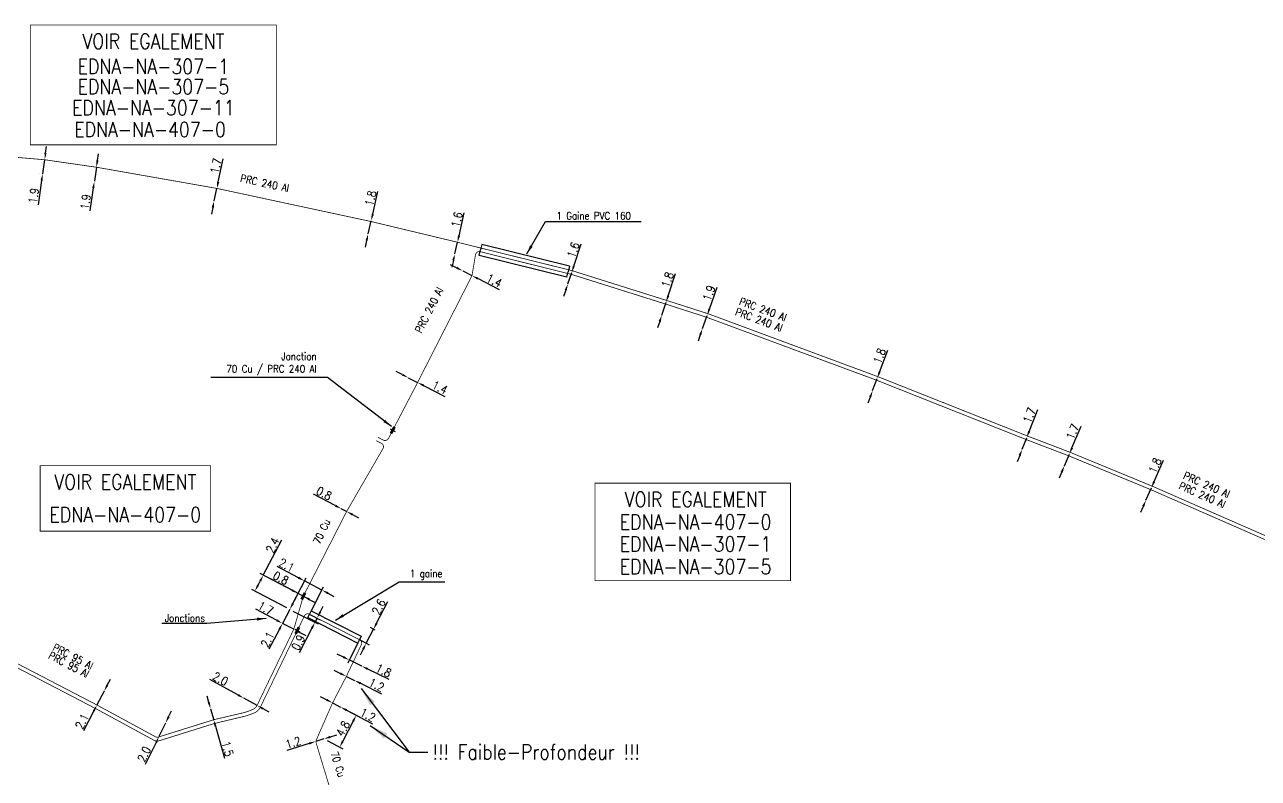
# Model space of a CAD drawing. Header units: millimetres. Extents: x 185000 to 186000, y 128000 to 129009.
# Drawn here: x 185574.1 to 185738.8, y 128692.3 to 128793 of the extents above; entities that cross this region are included whole.
import ezdxf
from ezdxf.enums import TextEntityAlignment as Align

# ---------------------------------------------------------------- set-up
doc = ezdxf.new("R2010")
doc.units = ezdxf.units.MM
doc.header["$PDMODE"] = 34
doc.linetypes.add('B_ST_Al', pattern=[2000, 1000, 1000])
doc.layers.get('0').update_dxf_attribs({"linetype": 'CONTINUOUS'})
doc.layers.get('DEFPOINTS').update_dxf_attribs({"linetype": 'CONTINUOUS'})
for name, color, linetype in [('M_120', 5, 'M_ST_13'), ('M_300', 7, 'CONTINUOUS'), ('M_400', 7, 'CONTINUOUS'), ('M_420', 7, 'CONTINUOUS'), ('M_930', 7, 'CONTINUOUS')]:
    doc.layers.add(name, color=color, linetype=linetype)
doc.styles.get("Standard").update_dxf_attribs({"font": 'romans.shx', "width": 0.85})
doc.linetypes.add('M_ST_13', pattern='A,5,-0.3,["oo",Standard,S=1.5,R=0,X=0,Y=-0.5],-3', length=8.3)
doc.dimstyles.get("Standard").update_dxf_attribs({"dimtxt": 1.5, "dimasz": 1.2, "dimexe": 0.625, "dimexo": 0.625, "dimgap": 0.25, "dimtad": 1, "dimdec": 1, "dimzin": 0, "dimdsep": 46, "dimtxsty": 'Standard', "dimcen": -0.5, "dimadec": 0, "dimazin": 0, "dimtfac": 1, "dimtdec": 1, "dimtmove": 0, "dimatfit": 3, "dimfxl": 0, "dimtolj": 1, "dimtzin": 0, "dimarcsym": 0})

# ---------------------------------------------------------------- blocks, each defined once
blk = doc.blocks.new('*D85')
at = {"layer": 'DEFPOINTS', "color": 0, "linetype": 'Continuous', "transparency": 16777216}
for p in [(185584.69, 128703.96), (185584.69, 128703.96), (185583.72, 128702.1)]:
    blk.add_point(p, dxfattribs=at)
at = {"layer": 'M_120', "color": 0, "linetype": 'Continuous', "lineweight": -2, "transparency": 16777216}
for p, q in [((185585.1, 128704.76), (185585.52, 128705.56)), ((185584.69, 128703.96), (185583.72, 128702.1)), ((185583.3, 128701.3), (185581.91, 128698.64))]:
    blk.add_line(p, q, dxfattribs=at)
at = {"layer": 'M_120', "color": 0, "linetype": 'Continuous', "transparency": 16777216}
for points in [[(185584.97, 128704.83), (185585.24, 128704.69), (185584.69, 128703.96)], [(185583.17, 128701.37), (185583.44, 128701.23), (185583.72, 128702.1)]]:
    blk.add_solid(points, dxfattribs=at)
at = {"layer": 'M_120', "color": 0, "linetype": 'Continuous', "transparency": 16777216, "insert": (185581.74, 128699.92), "char_height": 1.125, "attachment_point": 5, "rotation": 62.4845}
blk.add_mtext('\\A1;2.1', dxfattribs=at)
blk = doc.blocks.new('*D86')
at = {"layer": 'DEFPOINTS', "color": 0, "linetype": 'Continuous', "transparency": 16777216}
for p in [(185592.89, 128699.69), (185592.89, 128699.69), (185592.01, 128697.89)]:
    blk.add_point(p, dxfattribs=at)
at = {"layer": 'M_120', "color": 0, "linetype": 'Continuous', "lineweight": -2, "transparency": 16777216}
for p, q in [((185593.29, 128700.5), (185593.68, 128701.31)), ((185592.89, 128699.69), (185592.01, 128697.89)), ((185591.62, 128697.08), (185590.18, 128694.13))]:
    blk.add_line(p, q, dxfattribs=at)
at = {"layer": 'M_120', "color": 0, "linetype": 'Continuous', "transparency": 16777216}
for points in [[(185593.15, 128700.56), (185593.42, 128700.43), (185592.89, 128699.69)], [(185591.49, 128697.15), (185591.75, 128697.02), (185592.01, 128697.89)]]:
    blk.add_solid(points, dxfattribs=at)
at = {"layer": 'M_120', "color": 0, "linetype": 'Continuous', "transparency": 16777216, "insert": (185590.03, 128695.53), "char_height": 1.125, "attachment_point": 5, "rotation": 64.008}
blk.add_mtext('\\A1;2.0', dxfattribs=at)
blk = doc.blocks.new('*D87')
at = {"layer": 'DEFPOINTS', "color": 0, "linetype": 'Continuous', "transparency": 16777216}
for p in [(185598.9, 128701.57), (185598.9, 128701.57), (185599.31, 128700.13)]:
    blk.add_point(p, dxfattribs=at)
at = {"layer": 'M_120', "color": 0, "linetype": 'Continuous', "lineweight": -2, "transparency": 16777216}
for p, q in [((185598.66, 128702.44), (185598.42, 128703.3)), ((185598.9, 128701.57), (185599.31, 128700.13)), ((185599.55, 128699.26), (185600.74, 128694.98))]:
    blk.add_line(p, q, dxfattribs=at)
at = {"layer": 'M_120', "color": 0, "linetype": 'Continuous', "transparency": 16777216}
for points in [[(185598.81, 128702.48), (185598.52, 128702.4), (185598.9, 128701.57)], [(185599.69, 128699.3), (185599.4, 128699.22), (185599.31, 128700.13)]]:
    blk.add_solid(points, dxfattribs=at)
at = {"layer": 'M_120', "color": 0, "linetype": 'Continuous', "transparency": 16777216, "insert": (185601.16, 128696.26), "char_height": 1.125, "attachment_point": 5, "rotation": 285.5736}
blk.add_mtext('\\A1;1.5', dxfattribs=at)
blk = doc.blocks.new('*D88')
at = {"layer": 'DEFPOINTS', "color": 0, "linetype": 'Continuous', "transparency": 16777216}
for p in [(185603.34, 128703.01), (185603.34, 128703.01), (185605.1, 128702.04)]:
    blk.add_point(p, dxfattribs=at)
at = {"layer": 'M_120', "color": 0, "linetype": 'Continuous', "lineweight": -2, "transparency": 16777216}
for p, q in [((185602.55, 128703.44), (185598.81, 128705.5)), ((185605.1, 128702.04), (185603.34, 128703.01)), ((185605.88, 128701.61), (185606.67, 128701.17))]:
    blk.add_line(p, q, dxfattribs=at)
at = {"layer": 'M_120', "color": 0, "linetype": 'Continuous', "transparency": 16777216}
for points in [[(185602.63, 128703.57), (185602.48, 128703.31), (185603.34, 128703.01)], [(185605.96, 128701.74), (185605.81, 128701.48), (185605.1, 128702.04)]]:
    blk.add_solid(points, dxfattribs=at)
at = {"layer": 'M_120', "color": 0, "linetype": 'Continuous', "transparency": 16777216, "insert": (185600.21, 128705.59), "char_height": 1.125, "attachment_point": 5, "rotation": 331.1731}
blk.add_mtext('\\A1;2.0', dxfattribs=at)
blk = doc.blocks.new('*D89')
at = {"layer": 'DEFPOINTS', "color": 0, "linetype": 'Continuous', "transparency": 16777216}
for p in [(185609.48, 128714.86), (185609.48, 128714.86), (185608.5, 128713)]:
    blk.add_point(p, dxfattribs=at)
at = {"layer": 'M_120', "color": 0, "linetype": 'Continuous', "lineweight": -2, "transparency": 16777216}
for p, q in [((185609.9, 128715.66), (185610.32, 128716.46)), ((185609.48, 128714.86), (185608.5, 128713)), ((185608.09, 128712.21), (185606.69, 128709.55))]:
    blk.add_line(p, q, dxfattribs=at)
at = {"layer": 'M_120', "color": 0, "linetype": 'Continuous', "transparency": 16777216}
for points in [[(185609.77, 128715.73), (185610.03, 128715.59), (185609.48, 128714.86)], [(185607.95, 128712.28), (185608.22, 128712.14), (185608.5, 128713)]]:
    blk.add_solid(points, dxfattribs=at)
at = {"layer": 'M_120', "color": 0, "linetype": 'Continuous', "transparency": 16777216, "insert": (185606.51, 128710.83), "char_height": 1.125, "attachment_point": 5, "rotation": 62.2568}
blk.add_mtext('\\A1;2.1', dxfattribs=at)
blk = doc.blocks.new('*D90')
at = {"layer": 'DEFPOINTS', "color": 0, "linetype": 'Continuous', "transparency": 16777216}
for p in [(185608.5, 128713), (185608.5, 128713), (185610.01, 128712.22)]:
    blk.add_point(p, dxfattribs=at)
at = {"layer": 'M_120', "color": 0, "linetype": 'Continuous', "lineweight": -2, "transparency": 16777216}
for p, q in [((185607.71, 128713.42), (185604.92, 128714.88)), ((185610.01, 128712.22), (185608.5, 128713)), ((185610.81, 128711.8), (185611.61, 128711.38))]:
    blk.add_line(p, q, dxfattribs=at)
at = {"layer": 'M_120', "color": 0, "linetype": 'Continuous', "transparency": 16777216}
for points in [[(185607.78, 128713.55), (185607.64, 128713.29), (185608.5, 128713)], [(185610.88, 128711.93), (185610.74, 128711.67), (185610.01, 128712.22)]]:
    blk.add_solid(points, dxfattribs=at)
at = {"layer": 'M_120', "color": 0, "linetype": 'Continuous', "transparency": 16777216, "insert": (185606.26, 128715.02), "char_height": 1.125, "attachment_point": 5, "rotation": 332.3928}
blk.add_mtext('\\A1;1.7', dxfattribs=at)
blk = doc.blocks.new('M_300_04')
at = {"color": 0, "linetype": 'Continuous'}
blk.add_line((0, 0.38), (0, -0.38), dxfattribs=at)
blk.add_solid([(-0.5, 0.19), (-0.5, -0.19), (0.5, 0.19), (0.5, -0.19)], dxfattribs=at)
at = {"color": 0, "linetype": 'Continuous', "width": 0.75, "flags": 3}
for tag, p in [('DEF_LEG', (0, -5)), ('DEF_COUP', (0.02, -7)), ('DEF_TYPE', (0, -9))]:
    blk.add_attdef(tag, text='', height=1.2, dxfattribs=at).set_placement(p, align=Align.MIDDLE)
blk = doc.blocks.new('*D530')
at = {"layer": 'DEFPOINTS', "color": 0, "linetype": 'Continuous', "transparency": 16777216}
for p in [(185631.87, 128763.9), (185631.51, 128762.34), (185631.51, 128762.34)]:
    blk.add_point(p, dxfattribs=at)
at = {"layer": 'M_120', "color": 0, "linetype": 'Continuous', "lineweight": -2, "transparency": 16777216}
for p, q in [((185632.07, 128764.78), (185632.77, 128767.84)), ((185631.51, 128762.34), (185631.87, 128763.9)), ((185631.31, 128761.47), (185631.1, 128760.59))]:
    blk.add_line(p, q, dxfattribs=at)
at = {"layer": 'M_120', "color": 0, "linetype": 'Continuous', "transparency": 16777216}
for points in [[(185631.92, 128764.81), (185632.22, 128764.75), (185631.87, 128763.9)], [(185631.16, 128761.5), (185631.45, 128761.43), (185631.51, 128762.34)]]:
    blk.add_solid(points, dxfattribs=at)
at = {"layer": 'M_120', "color": 0, "linetype": 'Continuous', "transparency": 16777216, "insert": (185631.79, 128766.92), "char_height": 1.125, "attachment_point": 5, "rotation": 77.0269}
blk.add_mtext('\\A1;1.6', dxfattribs=at)
blk = doc.blocks.new('*D531')
at = {"layer": 'DEFPOINTS', "color": 0, "linetype": 'Continuous', "transparency": 16777216}
for p in [(185647.11, 128759.86), (185646.6, 128758.35), (185646.6, 128758.35)]:
    blk.add_point(p, dxfattribs=at)
at = {"layer": 'M_120', "color": 0, "linetype": 'Continuous', "lineweight": -2, "transparency": 16777216}
for p, q in [((185647.39, 128760.72), (185648.39, 128763.69)), ((185646.6, 128758.35), (185647.11, 128759.86)), ((185646.31, 128757.49), (185646.02, 128756.64))]:
    blk.add_line(p, q, dxfattribs=at)
at = {"layer": 'M_120', "color": 0, "linetype": 'Continuous', "transparency": 16777216}
for points in [[(185647.25, 128760.76), (185647.53, 128760.67), (185647.11, 128759.86)], [(185646.17, 128757.54), (185646.45, 128757.45), (185646.6, 128758.35)]]:
    blk.add_solid(points, dxfattribs=at)
at = {"layer": 'M_120', "color": 0, "linetype": 'Continuous', "transparency": 16777216, "insert": (185647.33, 128762.87), "char_height": 1.125, "attachment_point": 5, "rotation": 71.4311}
blk.add_mtext('\\A1;1.6', dxfattribs=at)
blk = doc.blocks.new('*D532')
at = {"layer": 'DEFPOINTS', "color": 0, "linetype": 'Continuous', "transparency": 16777216}
for p in [(185659.71, 128755.89), (185659.15, 128754.18), (185659.15, 128754.18)]:
    blk.add_point(p, dxfattribs=at)
at = {"layer": 'M_120', "color": 0, "linetype": 'Continuous', "lineweight": -2, "transparency": 16777216}
for p, q in [((185660, 128756.74), (185660.98, 128759.73)), ((185659.15, 128754.18), (185659.71, 128755.89)), ((185658.87, 128753.32), (185658.58, 128752.47))]:
    blk.add_line(p, q, dxfattribs=at)
at = {"layer": 'M_120', "color": 0, "linetype": 'Continuous', "transparency": 16777216}
for points in [[(185659.85, 128756.79), (185660.14, 128756.7), (185659.71, 128755.89)], [(185658.72, 128753.37), (185659.01, 128753.28), (185659.15, 128754.18)]]:
    blk.add_solid(points, dxfattribs=at)
at = {"layer": 'M_120', "color": 0, "linetype": 'Continuous', "transparency": 16777216, "insert": (185659.92, 128758.9), "char_height": 1.125, "attachment_point": 5, "rotation": 71.7111}
blk.add_mtext('\\A1;1.8', dxfattribs=at)
blk = doc.blocks.new('*D533')
at = {"layer": 'DEFPOINTS', "color": 0, "linetype": 'Continuous', "transparency": 16777216}
for p in [(185665.19, 128754.13), (185664.58, 128752.38), (185664.58, 128752.38)]:
    blk.add_point(p, dxfattribs=at)
at = {"layer": 'M_120', "color": 0, "linetype": 'Continuous', "lineweight": -2, "transparency": 16777216}
for p, q in [((185665.49, 128754.98), (185666.52, 128757.9)), ((185664.58, 128752.38), (185665.19, 128754.13)), ((185664.28, 128751.54), (185663.98, 128750.69))]:
    blk.add_line(p, q, dxfattribs=at)
at = {"layer": 'M_120', "color": 0, "linetype": 'Continuous', "transparency": 16777216}
for points in [[(185665.35, 128755.03), (185665.63, 128754.93), (185665.19, 128754.13)], [(185664.14, 128751.59), (185664.42, 128751.49), (185664.58, 128752.38)]]:
    blk.add_solid(points, dxfattribs=at)
at = {"layer": 'M_120', "color": 0, "linetype": 'Continuous', "transparency": 16777216, "insert": (185665.45, 128757.11), "char_height": 1.125, "attachment_point": 5, "rotation": 70.5762}
blk.add_mtext('\\A1;1.9', dxfattribs=at)
blk = doc.blocks.new('*D534')
at = {"layer": 'DEFPOINTS', "color": 0, "linetype": 'Continuous', "transparency": 16777216}
for p in [(185687.9, 128745.72), (185687.29, 128744.08), (185687.29, 128744.08)]:
    blk.add_point(p, dxfattribs=at)
at = {"layer": 'M_120', "color": 0, "linetype": 'Continuous', "lineweight": -2, "transparency": 16777216}
for p, q in [((185688.21, 128746.56), (185689.31, 128749.51)), ((185687.29, 128744.08), (185687.9, 128745.72)), ((185686.97, 128743.23), (185686.66, 128742.39))]:
    blk.add_line(p, q, dxfattribs=at)
at = {"layer": 'M_120', "color": 0, "linetype": 'Continuous', "transparency": 16777216}
for points in [[(185688.07, 128746.61), (185688.35, 128746.51), (185687.9, 128745.72)], [(185686.83, 128743.29), (185687.11, 128743.18), (185687.29, 128744.08)]]:
    blk.add_solid(points, dxfattribs=at)
at = {"layer": 'M_120', "color": 0, "linetype": 'Continuous', "transparency": 16777216, "insert": (185688.21, 128748.72), "char_height": 1.125, "attachment_point": 5, "rotation": 69.6084}
blk.add_mtext('\\A1;1.8', dxfattribs=at)
blk = doc.blocks.new('*D535')
at = {"layer": 'DEFPOINTS', "color": 0, "linetype": 'Continuous', "transparency": 16777216}
for p in [(185707.86, 128737.8), (185707.26, 128736.26), (185707.26, 128736.26)]:
    blk.add_point(p, dxfattribs=at)
at = {"layer": 'M_120', "color": 0, "linetype": 'Continuous', "lineweight": -2, "transparency": 16777216}
for p, q in [((185708.19, 128738.63), (185709.34, 128741.56)), ((185707.26, 128736.26), (185707.86, 128737.8)), ((185706.93, 128735.42), (185706.6, 128734.58))]:
    blk.add_line(p, q, dxfattribs=at)
at = {"layer": 'M_120', "color": 0, "linetype": 'Continuous', "transparency": 16777216}
for points in [[(185708.05, 128738.69), (185708.33, 128738.58), (185707.86, 128737.8)], [(185706.79, 128735.48), (185707.07, 128735.37), (185707.26, 128736.26)]]:
    blk.add_solid(points, dxfattribs=at)
at = {"layer": 'M_120', "color": 0, "linetype": 'Continuous', "transparency": 16777216, "insert": (185708.23, 128740.79), "char_height": 1.125, "attachment_point": 5, "rotation": 68.589}
blk.add_mtext('\\A1;1.7', dxfattribs=at)
blk = doc.blocks.new('*D536')
at = {"layer": 'DEFPOINTS', "color": 0, "linetype": 'Continuous', "transparency": 16777216}
for p in [(185713.56, 128735.61), (185712.9, 128734.05), (185712.9, 128734.05)]:
    blk.add_point(p, dxfattribs=at)
at = {"layer": 'M_120', "color": 0, "linetype": 'Continuous', "lineweight": -2, "transparency": 16777216}
for p, q in [((185713.91, 128736.44), (185715.13, 128739.34)), ((185712.9, 128734.05), (185713.56, 128735.61)), ((185712.55, 128733.22), (185712.2, 128732.39))]:
    blk.add_line(p, q, dxfattribs=at)
at = {"layer": 'M_120', "color": 0, "linetype": 'Continuous', "transparency": 16777216}
for points in [[(185713.77, 128736.5), (185714.05, 128736.39), (185713.56, 128735.61)], [(185712.41, 128733.28), (185712.69, 128733.16), (185712.9, 128734.05)]]:
    blk.add_solid(points, dxfattribs=at)
at = {"layer": 'M_120', "color": 0, "linetype": 'Continuous', "transparency": 16777216, "insert": (185714, 128738.6), "char_height": 1.125, "attachment_point": 5, "rotation": 67.1211}
blk.add_mtext('\\A1;1.7', dxfattribs=at)
blk = doc.blocks.new('*D537')
at = {"layer": 'DEFPOINTS', "color": 0, "linetype": 'Continuous', "transparency": 16777216}
for p in [(185724.51, 128731.1), (185723.79, 128729.45), (185723.79, 128729.45)]:
    blk.add_point(p, dxfattribs=at)
at = {"layer": 'M_120', "color": 0, "linetype": 'Continuous', "lineweight": -2, "transparency": 16777216}
for p, q in [((185724.87, 128731.93), (185726.13, 128734.8)), ((185723.79, 128729.45), (185724.51, 128731.1)), ((185723.42, 128728.63), (185723.06, 128727.81))]:
    blk.add_line(p, q, dxfattribs=at)
at = {"layer": 'M_120', "color": 0, "linetype": 'Continuous', "transparency": 16777216}
for points in [[(185724.73, 128731.99), (185725.01, 128731.87), (185724.51, 128731.1)], [(185723.29, 128728.69), (185723.56, 128728.57), (185723.79, 128729.45)]]:
    blk.add_solid(points, dxfattribs=at)
at = {"layer": 'M_120', "color": 0, "linetype": 'Continuous', "transparency": 16777216, "insert": (185724.99, 128734.08), "char_height": 1.125, "attachment_point": 5, "rotation": 66.326}
blk.add_mtext('\\A1;1.8', dxfattribs=at)
blk = doc.blocks.new('*D544')
at = {"layer": 'DEFPOINTS', "color": 0, "linetype": 'Continuous', "transparency": 16777216}
for p in [(185576.74, 128774.92), (185576.47, 128773.04), (185576.47, 128773.04)]:
    blk.add_point(p, dxfattribs=at)
at = {"layer": 'M_120', "color": 0, "linetype": 'Continuous', "lineweight": -2, "transparency": 16777216}
for p, q in [((185576.87, 128775.81), (185576.99, 128776.7)), ((185576.27, 128774.99), (185576.27, 128774.99)), ((185576.74, 128774.92), (185576.47, 128773.04)), ((185576.34, 128772.15), (185575.87, 128768.92)), ((185576, 128773.11), (185576, 128773.11))]:
    blk.add_line(p, q, dxfattribs=at)
at = {"layer": 'M_120', "color": 0, "linetype": 'Continuous', "transparency": 16777216}
for points in [[(185576.72, 128775.83), (185577.01, 128775.79), (185576.74, 128774.92)], [(185576.19, 128772.17), (185576.48, 128772.13), (185576.47, 128773.04)]]:
    blk.add_solid(points, dxfattribs=at)
at = {"layer": 'M_120', "color": 0, "linetype": 'Continuous', "transparency": 16777216, "insert": (185575.28, 128770.12), "char_height": 1.125, "attachment_point": 5, "rotation": 81.7721}
blk.add_mtext('\\A1;1.9', dxfattribs=at)
blk = doc.blocks.new('*D545')
at = {"layer": 'DEFPOINTS', "color": 0, "linetype": 'Continuous', "transparency": 16777216}
for p in [(185599.74, 128771.09), (185599.38, 128769.42), (185599.38, 128769.42)]:
    blk.add_point(p, dxfattribs=at)
at = {"layer": 'M_120', "color": 0, "linetype": 'Continuous', "lineweight": -2, "transparency": 16777216}
for p, q in [((185599.93, 128771.97), (185600.59, 128775.04)), ((185599.38, 128769.42), (185599.74, 128771.09)), ((185599.19, 128768.54), (185599, 128767.66))]:
    blk.add_line(p, q, dxfattribs=at)
at = {"layer": 'M_120', "color": 0, "linetype": 'Continuous', "transparency": 16777216}
for points in [[(185599.78, 128772), (185600.07, 128771.93), (185599.74, 128771.09)], [(185599.04, 128768.58), (185599.34, 128768.51), (185599.38, 128769.42)]]:
    blk.add_solid(points, dxfattribs=at)
at = {"layer": 'M_120', "color": 0, "linetype": 'Continuous', "transparency": 16777216, "insert": (185599.62, 128774.1), "char_height": 1.125, "attachment_point": 5, "rotation": 77.8808}
blk.add_mtext('\\A1;1.7', dxfattribs=at)
blk = doc.blocks.new('*D546')
at = {"layer": 'DEFPOINTS', "color": 0, "linetype": 'Continuous', "transparency": 16777216}
for p in [(185620.34, 128766.76), (185619.94, 128765.01), (185619.94, 128765.01)]:
    blk.add_point(p, dxfattribs=at)
at = {"layer": 'M_120', "color": 0, "linetype": 'Continuous', "lineweight": -2, "transparency": 16777216}
for p, q in [((185620.54, 128767.64), (185621.25, 128770.7)), ((185619.94, 128765.01), (185620.34, 128766.76)), ((185619.73, 128764.13), (185619.53, 128763.26))]:
    blk.add_line(p, q, dxfattribs=at)
at = {"layer": 'M_120', "color": 0, "linetype": 'Continuous', "transparency": 16777216}
for points in [[(185620.4, 128767.68), (185620.69, 128767.61), (185620.34, 128766.76)], [(185619.59, 128764.17), (185619.88, 128764.1), (185619.94, 128765.01)]]:
    blk.add_solid(points, dxfattribs=at)
at = {"layer": 'M_120', "color": 0, "linetype": 'Continuous', "transparency": 16777216, "insert": (185620.27, 128769.78), "char_height": 1.125, "attachment_point": 5, "rotation": 77.0275}
blk.add_mtext('\\A1;1.8', dxfattribs=at)
blk = doc.blocks.new('*D551')
at = {"layer": 'DEFPOINTS', "color": 0, "linetype": 'Continuous', "transparency": 16777216}
for p in [(185632.56, 128760.08), (185632.56, 128760.08), (185633.8, 128759.44)]:
    blk.add_point(p, dxfattribs=at)
at = {"layer": 'M_120', "color": 0, "linetype": 'Continuous', "lineweight": -2, "transparency": 16777216}
for p, q in [((185631.75, 128760.49), (185630.95, 128760.9)), ((185632.56, 128760.08), (185633.8, 128759.44)), ((185634.61, 128759.04), (185637.45, 128757.59))]:
    blk.add_line(p, q, dxfattribs=at)
at = {"layer": 'M_120', "color": 0, "linetype": 'Continuous', "transparency": 16777216}
for points in [[(185631.82, 128760.62), (185631.69, 128760.35), (185632.56, 128760.08)], [(185634.67, 128759.17), (185634.54, 128758.9), (185633.8, 128759.44)]]:
    blk.add_solid(points, dxfattribs=at)
at = {"layer": 'M_120', "color": 0, "linetype": 'Continuous', "transparency": 16777216, "insert": (185636.77, 128758.78), "char_height": 1.125, "attachment_point": 5, "rotation": 333.0343}
blk.add_mtext('\\A1;1.4', dxfattribs=at)
blk = doc.blocks.new('*D552')
at = {"layer": 'DEFPOINTS', "color": 0, "linetype": 'Continuous', "transparency": 16777216}
for p in [(185625.3, 128745.81), (185625.3, 128745.81), (185626.54, 128745.17)]:
    blk.add_point(p, dxfattribs=at)
at = {"layer": 'M_120', "color": 0, "linetype": 'Continuous', "lineweight": -2, "transparency": 16777216}
for p, q in [((185624.5, 128746.22), (185623.69, 128746.63)), ((185625.3, 128745.81), (185626.54, 128745.17)), ((185627.34, 128744.76), (185630.18, 128743.31))]:
    blk.add_line(p, q, dxfattribs=at)
at = {"layer": 'M_120', "color": 0, "linetype": 'Continuous', "transparency": 16777216}
for points in [[(185624.56, 128746.35), (185624.43, 128746.09), (185625.3, 128745.81)], [(185627.41, 128744.9), (185627.28, 128744.63), (185626.54, 128745.17)]]:
    blk.add_solid(points, dxfattribs=at)
at = {"layer": 'M_120', "color": 0, "linetype": 'Continuous', "transparency": 16777216, "insert": (185629.51, 128744.5), "char_height": 1.125, "attachment_point": 5, "rotation": 332.9243}
blk.add_mtext('\\A1;1.4', dxfattribs=at)
blk = doc.blocks.new('*D560')
at = {"layer": 'DEFPOINTS', "color": 0, "linetype": 'Continuous', "transparency": 16777216}
for p in [(185583.66, 128773.92), (185583.38, 128772.04), (185583.38, 128772.04)]:
    blk.add_point(p, dxfattribs=at)
at = {"layer": 'M_120', "color": 0, "linetype": 'Continuous', "lineweight": -2, "transparency": 16777216}
for p, q in [((185583.8, 128774.81), (185583.93, 128775.7)), ((185583.66, 128773.92), (185583.38, 128772.04)), ((185583.24, 128771.15), (185582.78, 128768.09))]:
    blk.add_line(p, q, dxfattribs=at)
at = {"layer": 'M_120', "color": 0, "linetype": 'Continuous', "transparency": 16777216}
for points in [[(185583.65, 128774.83), (185583.94, 128774.79), (185583.66, 128773.92)], [(185583.09, 128771.17), (185583.39, 128771.13), (185583.38, 128772.04)]]:
    blk.add_solid(points, dxfattribs=at)
at = {"layer": 'M_120', "color": 0, "linetype": 'Continuous', "transparency": 16777216, "insert": (185582.2, 128769.29), "char_height": 1.125, "attachment_point": 5, "rotation": 81.3899}
blk.add_mtext('\\A1;1.9', dxfattribs=at)
blk = doc.blocks.new('*D638')
at = {"layer": 'DEFPOINTS', "color": 0, "transparency": 16777216}
for p in [(185612.93, 128697.23), (185614.03, 128697.57), (185614.03, 128697.57)]:
    blk.add_point(p, dxfattribs=at)
at = {"layer": 'M_120', "color": 0, "lineweight": -2, "transparency": 16777216}
for p, q in [((185614.89, 128697.83), (185615.75, 128698.1)), ((185612.07, 128696.96), (185609.07, 128696.03)), ((185614.03, 128697.57), (185612.93, 128697.23))]:
    blk.add_line(p, q, dxfattribs=at)
at = {"layer": 'M_120', "color": 0, "transparency": 16777216}
for points in [[(185614.85, 128697.98), (185614.94, 128697.69), (185614.03, 128697.57)], [(185612.03, 128697.1), (185612.12, 128696.82), (185612.93, 128697.23)]]:
    blk.add_solid(points, dxfattribs=at)
at = {"layer": 'M_120', "color": 0, "transparency": 16777216, "insert": (185609.92, 128697.08), "char_height": 1.125, "attachment_point": 5, "rotation": 17.199}
blk.add_mtext('\\A1;1.2', dxfattribs=at)
blk = doc.blocks.new('*D639')
at = {"layer": 'DEFPOINTS', "color": 0, "linetype": 'Continuous', "transparency": 16777216}
for p in [(185617.03, 128705.92), (185618.11, 128705.39), (185618.11, 128705.39)]:
    blk.add_point(p, dxfattribs=at)
at = {"layer": 'M_120', "color": 0, "linetype": 'Continuous', "lineweight": -2, "transparency": 16777216}
for p, q in [((185616.22, 128706.32), (185615.41, 128706.72)), ((185617.03, 128705.92), (185618.11, 128705.39)), ((185618.91, 128705), (185621.73, 128703.61))]:
    blk.add_line(p, q, dxfattribs=at)
at = {"layer": 'M_120', "color": 0, "linetype": 'Continuous', "transparency": 16777216}
for points in [[(185616.29, 128706.45), (185616.16, 128706.18), (185617.03, 128705.92)], [(185618.98, 128705.13), (185618.85, 128704.86), (185618.11, 128705.39)]]:
    blk.add_solid(points, dxfattribs=at)
at = {"layer": 'M_120', "color": 0, "linetype": 'Continuous', "transparency": 16777216, "insert": (185621.06, 128704.78), "char_height": 1.125, "attachment_point": 5, "rotation": 333.8077}
blk.add_mtext('\\A1;1.2', dxfattribs=at)
blk = doc.blocks.new('*D640')
at = {"layer": 'DEFPOINTS', "color": 0, "linetype": 'Continuous', "transparency": 16777216}
for p in [(185618.26, 128711.08), (185620.64, 128712.21), (185621.3, 128711.88)]:
    blk.add_point(p, dxfattribs=at)
at = {"layer": 'M_120', "color": 0, "linetype": 'Continuous', "lineweight": -2, "transparency": 16777216}
for p, q in [((185621.06, 128713.01), (185622.57, 128715.92)), ((185620.88, 128712.09), (185620.23, 128712.43)), ((185618.68, 128710.87), (185620.09, 128710.13)), ((185619.68, 128710.35), (185620.64, 128712.21)), ((185619.26, 128709.55), (185618.85, 128708.75))]:
    blk.add_line(p, q, dxfattribs=at)
at = {"layer": 'M_120', "color": 0, "linetype": 'Continuous', "transparency": 16777216}
for points in [[(185620.92, 128713.08), (185621.19, 128712.94), (185620.64, 128712.21)], [(185619.13, 128709.62), (185619.4, 128709.48), (185619.68, 128710.35)]]:
    blk.add_solid(points, dxfattribs=at)
at = {"layer": 'M_120', "color": 0, "linetype": 'Continuous', "transparency": 16777216, "insert": (185621.35, 128715.21), "char_height": 1.125, "attachment_point": 5, "rotation": 62.6062}
blk.add_mtext('\\A1;2.6', dxfattribs=at)
blk = doc.blocks.new('*D641')
at = {"layer": 'DEFPOINTS', "color": 0, "linetype": 'Continuous', "transparency": 16777216}
for p in [(185604.82, 128717.31), (185611.28, 128716.63), (185609.48, 128714.86)]:
    blk.add_point(p, dxfattribs=at)
at = {"layer": 'M_120', "color": 0, "linetype": 'Continuous', "lineweight": -2, "transparency": 16777216}
for p, q in [((185605.94, 128719.44), (185608.42, 128724.17)), ((185610.87, 128716.85), (185605.52, 128719.66)), ((185609.07, 128715.08), (185604.4, 128717.53)), ((185605.24, 128718.11), (185605.52, 128718.64))]:
    blk.add_line(p, q, dxfattribs=at)
at = {"layer": 'M_120', "color": 0, "linetype": 'Continuous', "transparency": 16777216}
for points in [[(185605.39, 128718.71), (185605.65, 128718.57), (185605.94, 128719.44)], [(185605.11, 128718.18), (185605.37, 128718.04), (185604.82, 128717.31)]]:
    blk.add_solid(points, dxfattribs=at)
at = {"layer": 'M_120', "color": 0, "linetype": 'Continuous', "transparency": 16777216, "insert": (185607.2, 128723.44), "char_height": 1.125, "attachment_point": 5, "rotation": 62.2568}
blk.add_mtext('\\A1;2.4', dxfattribs=at)
blk = doc.blocks.new('*D642')
at = {"layer": 'DEFPOINTS', "color": 0, "linetype": 'Continuous', "transparency": 16777216}
for p in [(185610.57, 128717), (185610.57, 128717), (185611.28, 128716.63)]:
    blk.add_point(p, dxfattribs=at)
at = {"layer": 'M_120', "color": 0, "linetype": 'Continuous', "lineweight": -2, "transparency": 16777216}
for p, q in [((185609.78, 128717.42), (185606.88, 128718.94)), ((185611.28, 128716.63), (185610.57, 128717)), ((185612.08, 128716.21), (185612.88, 128715.79))]:
    blk.add_line(p, q, dxfattribs=at)
at = {"layer": 'M_120', "color": 0, "linetype": 'Continuous', "transparency": 16777216}
for points in [[(185609.85, 128717.55), (185609.71, 128717.29), (185610.57, 128717)], [(185612.15, 128716.34), (185612.01, 128716.08), (185611.28, 128716.63)]]:
    blk.add_solid(points, dxfattribs=at)
at = {"layer": 'M_120', "color": 0, "linetype": 'Continuous', "transparency": 16777216, "insert": (185608.28, 128719.05), "char_height": 1.125, "attachment_point": 5, "rotation": 332.2568}
blk.add_mtext('\\A1;0.8', dxfattribs=at)
blk = doc.blocks.new('*D643')
at = {"layer": 'DEFPOINTS', "color": 0, "linetype": 'Continuous', "transparency": 16777216}
for p in [(185618.77, 128710.82), (185619.05, 128707.31), (185619.05, 128707.31)]:
    blk.add_point(p, dxfattribs=at)
at = {"layer": 'M_120', "color": 0, "linetype": 'Continuous', "lineweight": -2, "transparency": 16777216}
for p, q in [((185618.56, 128710.4), (185617.23, 128707.69)), ((185616.63, 128708.5), (185615.82, 128708.9)), ((185617.44, 128708.11), (185619.05, 128707.31)), ((185619.86, 128706.92), (185622.68, 128705.53))]:
    blk.add_line(p, q, dxfattribs=at)
at = {"layer": 'M_120', "color": 0, "linetype": 'Continuous', "transparency": 16777216}
for points in [[(185616.69, 128708.64), (185616.56, 128708.37), (185617.44, 128708.11)], [(185619.92, 128707.05), (185619.79, 128706.78), (185619.05, 128707.31)]]:
    blk.add_solid(points, dxfattribs=at)
at = {"layer": 'M_120', "color": 0, "linetype": 'Continuous', "transparency": 16777216, "insert": (185622, 128706.7), "char_height": 1.125, "attachment_point": 5, "rotation": 333.8077}
blk.add_mtext('\\A1;1.8', dxfattribs=at)
blk = doc.blocks.new('*D644')
at = {"layer": 'DEFPOINTS', "color": 0, "linetype": 'Continuous', "transparency": 16777216}
for p in [(185611.43, 128718.68), (185609.48, 128714.86), (185612.12, 128714.22)]:
    blk.add_point(p, dxfattribs=at)
at = {"layer": 'M_120', "color": 0, "linetype": 'Continuous', "lineweight": -2, "transparency": 16777216}
for p, q in [((185610.64, 128719.1), (185607.77, 128720.61)), ((185609.7, 128715.28), (185611.65, 128719.1)), ((185613.77, 128717.45), (185611.43, 128718.68)), ((185612.33, 128714.64), (185613.98, 128717.87)), ((185614.56, 128717.03), (185615.36, 128716.61))]:
    blk.add_line(p, q, dxfattribs=at)
at = {"layer": 'M_120', "color": 0, "linetype": 'Continuous', "transparency": 16777216}
for points in [[(185610.71, 128719.23), (185610.57, 128718.97), (185611.43, 128718.68)], [(185614.63, 128717.17), (185614.49, 128716.9), (185613.77, 128717.45)]]:
    blk.add_solid(points, dxfattribs=at)
at = {"layer": 'M_120', "color": 0, "linetype": 'Continuous', "transparency": 16777216, "insert": (185609.05, 128720.78), "char_height": 1.125, "attachment_point": 5, "rotation": 332.2568}
blk.add_mtext('\\A1;2.1', dxfattribs=at)
blk = doc.blocks.new('*D645')
at = {"layer": 'DEFPOINTS', "color": 0, "linetype": 'Continuous', "transparency": 16777216}
for p in [(185616.35, 128728.31), (185616.35, 128728.31), (185617.06, 128727.94)]:
    blk.add_point(p, dxfattribs=at)
at = {"layer": 'M_120', "color": 0, "linetype": 'Continuous', "lineweight": -2, "transparency": 16777216}
for p, q in [((185615.55, 128728.73), (185612.65, 128730.24)), ((185617.06, 128727.94), (185616.35, 128728.31)), ((185617.86, 128727.52), (185618.66, 128727.1))]:
    blk.add_line(p, q, dxfattribs=at)
at = {"layer": 'M_120', "color": 0, "linetype": 'Continuous', "transparency": 16777216}
for points in [[(185615.62, 128728.86), (185615.49, 128728.59), (185616.35, 128728.31)], [(185617.93, 128727.65), (185617.79, 128727.39), (185617.06, 128727.94)]]:
    blk.add_solid(points, dxfattribs=at)
at = {"layer": 'M_120', "color": 0, "linetype": 'Continuous', "transparency": 16777216, "insert": (185614.05, 128730.36), "char_height": 1.125, "attachment_point": 5, "rotation": 332.3928}
blk.add_mtext('\\A1;0.8', dxfattribs=at)
blk = doc.blocks.new('*D646')
at = {"layer": 'DEFPOINTS', "color": 0, "transparency": 16777216}
for p in [(185616.25, 128701.82), (185614.03, 128697.57), (185616.14, 128696.47)]:
    blk.add_point(p, dxfattribs=at)
at = {"layer": 'M_120', "color": 0, "lineweight": -2, "transparency": 16777216}
for p, q in [((185616.66, 128701.61), (185618.77, 128700.51)), ((185617.94, 128699.93), (185616.55, 128697.27)), ((185614.45, 128697.35), (185616.55, 128696.25))]:
    blk.add_line(p, q, dxfattribs=at)
at = {"layer": 'M_120', "color": 0, "transparency": 16777216}
for points in [[(185617.8, 128700), (185618.07, 128699.86), (185618.35, 128700.73)], [(185616.42, 128697.34), (185616.69, 128697.2), (185616.14, 128696.47)]]:
    blk.add_solid(points, dxfattribs=at)
at = {"layer": 'M_120', "color": 0, "transparency": 16777216, "insert": (185616.58, 128698.94), "char_height": 1.125, "attachment_point": 5, "rotation": 62.4993}
blk.add_mtext('\\A1;4.8', dxfattribs=at)
blk = doc.blocks.new('*D647')
at = {"layer": 'DEFPOINTS', "color": 0, "transparency": 16777216}
for p in [(185615.18, 128702.38), (185616.25, 128701.82), (185616.25, 128701.82)]:
    blk.add_point(p, dxfattribs=at)
at = {"layer": 'M_120', "color": 0, "lineweight": -2, "transparency": 16777216}
for p, q in [((185614.39, 128702.79), (185613.59, 128703.21)), ((185615.18, 128702.38), (185616.25, 128701.82)), ((185617.05, 128701.41), (185620.53, 128699.59))]:
    blk.add_line(p, q, dxfattribs=at)
at = {"layer": 'M_120', "color": 0, "transparency": 16777216}
for points in [[(185614.45, 128702.93), (185614.32, 128702.66), (185615.18, 128702.38)], [(185617.12, 128701.54), (185616.98, 128701.27), (185616.25, 128701.82)]]:
    blk.add_solid(points, dxfattribs=at)
at = {"layer": 'M_120', "color": 0, "transparency": 16777216, "insert": (185619.89, 128700.77), "char_height": 1.125, "attachment_point": 5, "rotation": 332.4993}
blk.add_mtext('\\A1;1.2', dxfattribs=at)
blk = doc.blocks.new('*D963')
at = {"layer": 'DEFPOINTS', "color": 0, "linetype": 'Continuous', "transparency": 16777216}
for p in [(185609.48, 128714.86), (185611.73, 128714.42), (185612.83, 128713.15)]:
    blk.add_point(p, dxfattribs=at)
at = {"layer": 'M_120', "color": 0, "linetype": 'Continuous', "lineweight": -2, "transparency": 16777216}
for p, q in [((185609.9, 128714.65), (185613.25, 128712.94)), ((185612.15, 128714.2), (185613.54, 128713.49)), ((185613.53, 128714.51), (185613.94, 128715.31)), ((185613.12, 128713.71), (185612.83, 128713.15)), ((185612.43, 128712.35), (185610.74, 128709.06))]:
    blk.add_line(p, q, dxfattribs=at)
at = {"layer": 'M_120', "color": 0, "linetype": 'Continuous', "transparency": 16777216}
for points in [[(185613.4, 128714.58), (185613.66, 128714.44), (185613.12, 128713.71)], [(185612.29, 128712.42), (185612.56, 128712.28), (185612.83, 128713.15)]]:
    blk.add_solid(points, dxfattribs=at)
at = {"layer": 'M_120', "color": 0, "linetype": 'Continuous', "transparency": 16777216, "insert": (185610.61, 128710.44), "char_height": 1.125, "attachment_point": 5, "rotation": 62.9358}
blk.add_mtext('\\A1;0.9', dxfattribs=at)

msp = doc.modelspace()

# ---------------------------------------------------------------- linework, layer by layer
at = {"layer": 'M_120', "const_width": 0.1}
msp.add_lwpolyline([(185744.07, 128722.81), (185724.61, 128731.33), (185713.65, 128735.85), (185707.95, 128738.03), (185687.99, 128745.95), (185665.28, 128754.37), (185659.79, 128756.13), (185647.18, 128760.1), (185647.18, 128760.1), (185646.72, 128760.22), (185635.01, 128763.12), (185631.87, 128763.9), (185631.87, 128763.9), (185631.87, 128763.9), (185620.32, 128766.67), (185599.74, 128771.09), (185583.66, 128773.92), (185583.66, 128773.92), (185576.74, 128774.92), (185544.8, 128777.63), (185525.29, 128777.8), (185525.29, 128777.8)], dxfattribs=at)
for points in [[(185743.87, 128722.35), (185724.41, 128730.87), (185713.47, 128735.38), (185707.77, 128737.56), (185687.81, 128745.48), (185665.11, 128753.89), (185659.64, 128755.65), (185647.04, 128759.62), (185646.6, 128759.73), (185634.89, 128762.64, 0.436735), (185634.27, 128762.24), (185633.8, 128759.44), (185633.8, 128759.44), (185626.54, 128745.17), (185622.64, 128737.69, -0.4145), (185621.96, 128737.48), (185621.23, 128737.86)], [(185559.33, 128722.09), (185556.55, 128716.82, 0.415359), (185556.77, 128716.14), (185571.73, 128708.34), (185583.72, 128702.1), (185591.55, 128697.85, 0.202856), (185591.94, 128697.82), (185599.31, 128700.13), (185603.36, 128701.08, 0.0315), (185604.53, 128701.5, 0.180629), (185605.1, 128702.04), (185610.01, 128712.22), (185611.28, 128716.63), (185617.06, 128727.94), (185621.92, 128736.35, 0.426577), (185621.72, 128737.04), (185621, 128737.41)]]:
    msp.add_lwpolyline(points, format="xyb", dxfattribs=at)
at = {"layer": 'M_120'}
msp.add_lwpolyline([(185615.38, 128689.15, 0.1, 0.1, 0), (185612.99, 128697.05, 0.1, 0.1, -0.177005), (185613, 128697.39, 0.1, 0.1, 0), (185615.18, 128702.38, 0.1, 0.1, 0), (185617.03, 128705.92, 0.1, 0.1, 0), (185617.03, 128705.92, 0.1, 0.1, 0), (185619.02, 128710.15, 0.1, 0.1, 0.404909), (185618.8, 128710.81, 0.1, 0.1, 0), (185618.77, 128710.82, 0.1, 0.1, 0), (185612.12, 128714.22, 0.1, 0.1, 0), (185612.1, 128714.23, 0.1, 0.1, 0.420791), (185611.43, 128714, 0.1, 0.1, 0), (185610.48, 128712.04, 0.1, 0.1, 0), (185610.48, 128712.04, 0.1, 0.1, 0), (185605.55, 128701.82, 0.1, 0.1, -0.180629), (185604.73, 128701.04, 0.1, 0.1, -0.031795), (185603.48, 128700.6, 0.1, 0.1, 0), (185599.44, 128699.64, 0.1, 0.1, 0), (185592.09, 128697.34, 0.1, 0.1, -0.202856), (185591.31, 128697.41, 0.1, 0.1, 0), (185583.48, 128701.66, 0.1, 0.1, 0), (185571.5, 128707.9, 0.1, 0.1, 0)], format="xyseb", dxfattribs=at)
at = {"layer": 'M_400', "color": 7, "linetype": 'CONTINUOUS'}
for p, q in [((185635.13, 128763.61), (185634.95, 128762.88)), ((185646.84, 128760.7), (185635.13, 128763.61)), ((185634.77, 128762.15), (185634.95, 128762.88)), ((185646.48, 128759.25), (185634.77, 128762.15)), ((185646.84, 128760.7), (185646.66, 128759.97)), ((185646.48, 128759.25), (185646.66, 128759.97)), ((185611.89, 128713.78), (185612.12, 128714.22)), ((185612.34, 128714.67), (185612.12, 128714.22)), ((185612.34, 128714.67), (185619, 128711.27)), ((185611.89, 128713.78), (185618.54, 128710.37)), ((185618.54, 128710.37), (185618.77, 128710.82)), ((185619, 128711.27), (185618.77, 128710.82))]:
    msp.add_line(p, q, dxfattribs=at)
at = {"layer": 'M_930', "linetype": 'B_ST_Al', "const_width": 0.1}
for points in [[(185574.84, 128792.91), (185607.68, 128792.91), (185607.68, 128776.91), (185574.84, 128776.91)], [(185650.24, 128731.72), (185676.33, 128731.72), (185676.33, 128718.72), (185650.24, 128718.72)]]:
    msp.add_lwpolyline(points, close=True, dxfattribs=at)
at = {"layer": 'M_930', "const_width": 0.1}
msp.add_lwpolyline([(185576.15, 128734.05), (185598.9, 128734.05), (185598.9, 128725.31), (185576.15, 128725.31)], close=True, dxfattribs=at)

# ---------------------------------------------------------------- block references
at = {"layer": 'M_300'}
for p, rotation in [((185623.22, 128738.8), 62.44875243360119), ((185611.28, 128716.63), 64.19666014112082), ((185610.48, 128712.04), 63.42637097866758)]:
    msp.add_blockref('M_300_04', p, dxfattribs=dict(at, rotation=rotation))

# ---------------------------------------------------------------- texts
at = {"layer": 'M_120', "width": 0.85}
for rotation, p in [(347.8804, (185602.8, 128771.99)), (63.0343, (185627.04, 128751.68)), (339.6703, (185669.39, 128755.61)), (339.6703, (185668.85, 128754.22)), (336.3365, (185728.68, 128732.36)), (336.3365, (185728.08, 128731.01))]:
    msp.add_text('PRC 240 Al', height=1, rotation=rotation, dxfattribs=at).set_placement(p)
at = {"layer": 'M_120', "linetype": 'ByBlock', "char_height": 1, "attachment_point": 4}
for insert, rotation in [((185613, 128723.68), 64.7783), ((185615.39, 128695.85), 287.4556)]:
    msp.add_mtext('\\A1;70 Cu', dxfattribs=dict(at, insert=insert, rotation=rotation))
at = {"layer": 'M_120', "char_height": 1, "attachment_point": 4, "rotation": 332.5575}
for insert in [(185577.37, 128708.84), (185577.93, 128709.91)]:
    msp.add_mtext('\\A1;PRC 95 Al', dxfattribs=dict(at, insert=insert))
at = {"layer": 'M_300', "linetype": 'Continuous', "insert": (185613.07, 128747.67), "char_height": 1, "attachment_point": 6}
msp.add_mtext('Jonction\\P70 Cu / PRC 240 Al', dxfattribs=at)
at = {"layer": 'M_300', "insert": (185598.14, 128713.72), "char_height": 1, "attachment_point": 6}
msp.add_mtext('Jonctions ', dxfattribs=at)
at = {"layer": 'M_400', "char_height": 1, "attachment_point": 4}
for s, insert in [('1 Gaine PVC 160 ', (185645.08, 128767.44)), ('1 gaine ', (185625.51, 128719.49))]:
    msp.add_mtext(s, dxfattribs=dict(at, insert=insert))
at = {"layer": 'M_420', "insert": (185628.53, 128695.82), "char_height": 2, "attachment_point": 4}
msp.add_mtext('!!! Faible-Profondeur !!!', dxfattribs=at)
at = {"layer": 'M_930', "width": 0.85}
for s, p in [('VOIR EGALEMENT', (185591.26, 128789.74)), ('EDNA-NA-307-1', (185591.26, 128786.38)), ('EDNA-NA-307-5', (185591.26, 128783.67)), ('EDNA-NA-307-11', (185591.26, 128780.86)), ('EDNA-NA-407-0', (185590.81, 128777.96)), ('VOIR EGALEMENT', (185587.51, 128730.88)), ('VOIR EGALEMENT', (185663.66, 128728.55)), ('EDNA-NA-407-0', (185587.51, 128726.51)), ('EDNA-NA-407-0', (185663.66, 128725.53)), ('EDNA-NA-307-1', (185663.66, 128722.6)), ('EDNA-NA-307-5', (185663.66, 128719.58))]:
    msp.add_text(s, height=2, dxfattribs=at).set_placement(p, align=Align.CENTER)

# ---------------------------------------------------------------- dimensions: what is measured, and where the dimension line sits
at = {"layer": 'M_120', "linetype": 'Continuous'}
for base, p1, p2, angle, override, picture, middle, dimtype in [((185576.47, 128773.04), (185576.74, 128774.92), (185576.47, 128773.04), 81.7721, {"dimscale": 0.75, "dimatfit": 0}, '*D544', (185576.03, 128770.01), 160), ((185583.38, 128772.04), (185583.66, 128773.92), (185583.38, 128772.04), 81.3899, {"dimscale": 0.75, "dimatfit": 0}, '*D560', (185582.94, 128769.18), 160), ((185599.38, 128769.42), (185599.74, 128771.09), (185599.38, 128769.42), 77.8808, {"dimscale": 0.75, "dimatfit": 0}, '*D545', (185600.35, 128773.94), 160), ((185619.94, 128765.01), (185620.34, 128766.76), (185619.94, 128765.01), 77.0275, {"dimscale": 0.75, "dimatfit": 0}, '*D546', (185621, 128769.61), 160), ((185631.51, 128762.34), (185631.87, 128763.9), (185631.51, 128762.34), 77.0269, {"dimscale": 0.75, "dimatfit": 0}, '*D530', (185632.52, 128766.75), 160), ((185646.6, 128758.35), (185647.11, 128759.86), (185646.6, 128758.35), 71.4311, {"dimscale": 0.75, "dimatfit": 0}, '*D531', (185648.04, 128762.63), 160), ((185632.56, 128760.08), (185633.8, 128759.44), (185632.56, 128760.08), 333.0343, {"dimscale": 0.75, "dimatfit": 0}, '*D551', (185636.43, 128758.11), 160), ((185659.15, 128754.18), (185659.71, 128755.89), (185659.15, 128754.18), 71.7111, {"dimscale": 0.75, "dimatfit": 0}, '*D532', (185660.63, 128758.66), 160), ((185664.5782, 128752.3843), (185665.1934, 128754.129), (185664.5782, 128752.3843), 70.5762, {"dimscale": 0.75, "dimatfit": 0}, '*D533', (185666.1572, 128756.8623), 160), ((185687.2869, 128744.0771), (185687.896661, 128745.717433), (185687.2869, 128744.0771), 69.608373, {"dimscale": 0.75, "dimatfit": 0}, '*D534', (185688.914434, 128748.455365), 160), ((185625.3, 128745.81), (185626.54, 128745.17), (185625.3, 128745.81), 332.9243, {"dimscale": 0.75, "dimatfit": 0}, '*D552', (185629.16, 128743.83), 160), ((185707.26, 128736.26), (185707.86, 128737.8), (185707.26, 128736.26), 68.589, {"dimscale": 0.75, "dimatfit": 0}, '*D535', (185708.93, 128740.52), 160), ((185712.9, 128734.05), (185713.56, 128735.61), (185712.9, 128734.05), 67.1211, {"dimscale": 0.75, "dimatfit": 0}, '*D536', (185714.7, 128738.31), 160), ((185723.79, 128729.45), (185724.51, 128731.1), (185723.79, 128729.45), 66.326, {"dimscale": 0.75, "dimatfit": 0}, '*D537', (185725.68, 128733.78), 160), ((185616.35, 128728.31), (185617.06, 128727.94), (185616.35, 128728.31), 332.3928, {"dimscale": 0.75, "dimatfit": 0}, '*D645', (185613.7, 128729.69), 160), ((185604.82, 128717.31), (185611.28, 128716.63), (185609.48, 128714.86), 62.2568, {"dimscale": 0.75}, '*D641', (185607.86, 128723.09), 160), ((185610.57, 128717), (185611.28, 128716.63), (185610.57, 128717), 332.2568, {"dimscale": 0.75}, '*D642', (185607.93, 128718.39), 160), ((185608.5, 128713), (185610.01, 128712.22), (185608.5, 128713), 152.3928, {"dimscale": 0.75}, '*D90', (185605.92, 128714.36), 161), ((185609.48, 128714.86), (185608.5, 128713), (185609.48, 128714.86), 62.2568, {"dimscale": 0.75}, '*D89', (185607.18, 128710.48), 161), ((185619.05, 128707.31), (185618.77, 128710.82), (185619.05, 128707.31), 153.8077, {"dimscale": 0.75, "dimatfit": 0}, '*D643', (185621.67, 128706.02), 160), ((185603.34, 128703.01), (185605.1, 128702.04), (185603.34, 128703.01), 151.1731, {"dimscale": 0.75}, '*D88', (185599.85, 128704.93), 161), ((185618.11, 128705.39), (185617.03, 128705.92), (185618.11, 128705.39), 153.8077, {"dimscale": 0.75, "dimatfit": 0}, '*D639', (185620.73, 128704.1), 160), ((185584.69, 128703.96), (185583.72, 128702.1), (185584.69, 128703.96), 62.4845, {"dimscale": 0.75}, '*D85', (185582.4, 128699.57), 161), ((185598.9, 128701.57), (185599.31, 128700.13), (185598.9, 128701.57), 105.5736, {"dimscale": 0.75}, '*D87', (185600.44, 128696.06), 161), ((185592.89, 128699.69), (185592.01, 128697.89), (185592.89, 128699.69), 64.008, {"dimscale": 0.75}, '*D86', (185590.7, 128695.2), 161)]:
    dim = msp.add_linear_dim(base=base, p1=p1, p2=p2, angle=angle, dimstyle='Standard', override=override, dxfattribs=at)
    dim.commit()
    dim.dimension.update_dxf_attribs({"geometry": picture, "text_midpoint": middle, "dimtype": dimtype})
for base, p1, p2, angle, text, override, picture, middle in [((185611.43, 128718.68), (185612.12, 128714.22), (185609.48, 128714.86), 332.2568, '2.1', {"dimscale": 0.75, "dimatfit": 0}, '*D644', (185608.7, 128720.12)), ((185620.64, 128712.21), (185618.26, 128711.08), (185621.3, 128711.88), 242.6062, '2.6', {"dimscale": 0.75}, '*D640', (185622.02, 128714.87)), ((185612.83, 128713.15), (185611.73, 128714.42), (185609.48, 128714.86), 62.9358, '0.9', {"dimscale": 0.75, "dimatfit": 0}, '*D963', (185611.28, 128710.1))]:
    dim = msp.add_linear_dim(base=base, p1=p1, p2=p2, angle=angle, text=text, dimstyle='Standard', override=override, dxfattribs=at)
    dim.commit()
    dim.dimension.update_dxf_attribs({"geometry": picture, "text_midpoint": middle, "dimtype": 160})
at = {"layer": 'M_120'}
for base, p1, p2, angle, picture, middle in [((185616.25, 128701.82), (185615.18, 128702.38), (185616.25, 128701.82), 152.4993, '*D647', (185619.54, 128700.11)), ((185616.14, 128696.47), (185616.25, 128701.82), (185614.03, 128697.57), 62.4993, '*D646', (185617.25, 128698.6)), ((185614.03, 128697.57), (185612.93, 128697.23), (185614.03, 128697.57), 197.199, '*D638', (185610.14, 128696.36))]:
    dim = msp.add_linear_dim(base=base, p1=p1, p2=p2, angle=angle, dimstyle='Standard', override={"dimscale": 0.75, "dimatfit": 0}, dxfattribs=at)
    dim.commit()
    dim.dimension.update_dxf_attribs({"geometry": picture, "text_midpoint": middle, "dimtype": 160})

# ---------------------------------------------------------------- leaders
at = {"layer": 'M_300', "linetype": 'Continuous', "annotation_type": 0, "has_hookline": 1, "hookline_direction": 1, "text_width": 14.13}
msp.add_leader([(185623.04, 128739.3), (185614.52, 128745.83), (185613.32, 128745.83)], dimstyle='Standard', dxfattribs=at)
at = {"layer": 'M_300', "annotation_type": 0, "has_hookline": 1, "hookline_direction": 1, "text_width": 5.75}
msp.add_leader([(185606.3, 128713.67), (185598.39, 128712.97)], dimstyle='Standard', dxfattribs=at)
at = {"layer": 'M_400', "annotation_type": 0, "has_hookline": 1, "hookline_direction": 0}
for points, text_width in [([(185641.12, 128762.35), (185643.63, 128766.69), (185644.83, 128766.69)], 11.29), ([(185615.59, 128713.44), (185624.06, 128718.57), (185625.26, 128718.57)], 4.65)]:
    msp.add_leader(points, dimstyle='Standard', dxfattribs=dict(at, text_width=text_width))
at = {"layer": 'M_420'}
msp.add_leader([(185619.01, 128704.28), (185625.4, 128695.82)], dimstyle='Standard', override={"dimasz": 2.5, "dimgap": -0.63, "dimtad": 0}, dxfattribs=at)
at = {"layer": 'M_420', "annotation_type": 0, "has_hookline": 1, "hookline_direction": 0, "text_width": 30.92}
msp.add_leader([(185620.21, 128699.34), (185625.4, 128695.82), (185627.9, 128695.82)], dimstyle='Standard', override={"dimasz": 2.5, "dimgap": -0.63, "dimtad": 0}, dxfattribs=at)

doc.saveas('drawing.dxf')
